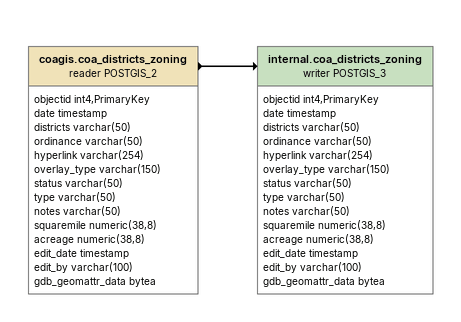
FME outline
coagis.coa_districts_zoning (reader POSTGIS_2)
    attributes: objectid int4,PrimaryKey, date timestamp, districts varchar(50), ordinance varchar(50), hyperlink varchar(254), overlay_type varchar(150), status varchar(50), type varchar(50), notes varchar(50), squaremile numeric(38,8), acreage numeric(38,8), edit_date timestamp, edit_by varchar(100), gdb_geomattr_data bytea
    -> internal.coa_districts_zoning (writer POSTGIS_3)
internal.coa_districts_zoning (writer POSTGIS_3)
    attributes: objectid int4,PrimaryKey, date timestamp, districts varchar(50), ordinance varchar(50), hyperlink varchar(254), overlay_type varchar(150), status varchar(50), type varchar(50), notes varchar(50), squaremile numeric(38,8), acreage numeric(38,8), edit_date timestamp, edit_by varchar(100), gdb_geomattr_data bytea
